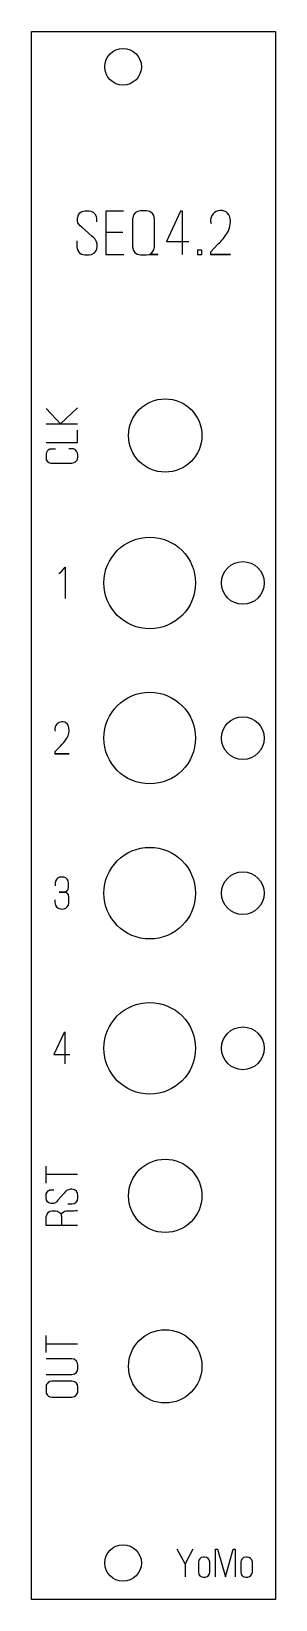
# Model space of a CAD drawing. Header units: millimetres. Extents: x 0 to 20, y 0 to 128.
import ezdxf

# ---------------------------------------------------------------- set-up
doc = ezdxf.new("R2010")
doc.units = ezdxf.units.MM
doc.layers.add('Contour', color=7, linetype='CONTINUOUS')
doc.layers.add('Engraving', color=7, linetype='CONTINUOUS')

msp = doc.modelspace()

# ---------------------------------------------------------------- linework, layer by layer
at = {"layer": 'Contour', "color": 7, "linetype": 'CONTINUOUS'}
for p, q in [((0, 0), (0, 128.4)), ((0, 128.4), (19.98, 128.4)), ((19.98, 128.4), (19.98, 0)), ((19.98, 0), (0, 0))]:
    msp.add_line(p, q, dxfattribs=at)
for centre, radius in [((7.5, 125.5), 1.5), ((10.95, 95.31), 3), ((9.68, 83.24), 3.75), ((17.3, 83.24), 1.75), ((9.68, 70.54), 3.75), ((17.3, 70.54), 1.75), ((9.68, 57.84), 3.75), ((17.3, 57.84), 1.75), ((9.68, 45.14), 3.75), ((17.3, 45.14), 1.75), ((10.95, 33.06), 3), ((10.95, 19.1), 3), ((7.5, 3), 1.5)]:
    msp.add_circle(centre, radius, dxfattribs=at)
at = {"layer": 'Engraving', "color": 7, "linetype": 'CONTINUOUS'}
for p, q in [((3.76541, 113.11679), (3.84929, 113.36843)), ((3.76541, 112.86514), (3.76541, 113.11679)), ((3.84929, 113.36843), (3.96113, 113.5362)), ((3.96113, 113.5362), (4.1289, 113.64804)), ((4.1289, 113.64804), (4.4085, 113.70396)), ((4.4085, 113.70396), (4.68811, 113.70396)), ((4.68811, 113.70396), (4.85587, 113.676)), ((4.85587, 113.676), (5.0516, 113.59212)), ((5.0516, 113.59212), (5.1914, 113.45231)), ((5.1914, 113.45231), (5.30324, 113.25659)), ((5.30324, 113.25659), (5.3312, 113.06087)), ((5.3312, 113.06087), (5.3312, 112.80922)), ((7.54048, 113.676), (6.08653, 113.676)), ((6.08653, 113.676), (6.08653, 110.125)), ((8.35141, 113.36843), (8.26753, 113.03291)), ((8.26753, 113.03291), (8.26753, 111.8306)), ((8.49121, 113.5362), (8.35141, 113.36843)), ((8.68694, 113.64804), (8.49121, 113.5362)), ((8.93858, 113.70396), (8.68694, 113.64804)), ((9.41391, 113.70396), (8.93858, 113.70396)), ((9.69352, 113.64804), (9.41391, 113.70396)), ((9.9172, 113.48028), (9.69352, 113.64804)), ((10.02905, 113.31251), (9.9172, 113.48028)), ((10.08497, 113.03291), (10.02905, 113.31251)), ((10.08497, 110.76809), (10.08497, 113.03291)), ((12.20991, 113.677), (11.06353, 111.1885)), ((12.34972, 113.677), (12.20991, 113.677)), ((12.34972, 110.126), (12.34972, 113.677)), ((3.79337, 112.72534), (3.76541, 112.86514)), ((3.84929, 112.64146), (3.79337, 112.72534)), ((3.98909, 112.47369), (3.84929, 112.64146)), ((4.1289, 112.36185), (3.98909, 112.47369)), ((4.93976, 111.63487), (4.1289, 112.36185)), ((7.48456, 111.94244), (6.08653, 111.94244)), ((8.26753, 111.8306), (8.26753, 110.76809)), ((3.70949, 111.24343), (3.70949, 110.76809)), ((3.70949, 110.76809), (3.76541, 110.51645)), ((3.76541, 110.51645), (3.90521, 110.29276)), ((5.10752, 111.49507), (4.93976, 111.63487)), ((5.21936, 111.38323), (5.10752, 111.49507)), ((5.16344, 110.2648), (5.3312, 110.48849)), ((5.3312, 111.15954), (5.21936, 111.38323)), ((5.38713, 110.96382), (5.3312, 111.15954)), ((5.3312, 110.48849), (5.38713, 110.76809)), ((5.38713, 110.76809), (5.38713, 110.96382)), ((8.26753, 110.76809), (8.35141, 110.46053)), ((8.35141, 110.46053), (8.46325, 110.29276)), ((9.86128, 110.2648), (10.02905, 110.51645)), ((10.02905, 110.51645), (10.08497, 110.76809)), ((11.06353, 111.1885), (12.88097, 111.1885)), ((13.94302, 110.49049), (13.57953, 110.49049)), ((13.57953, 110.49049), (13.57953, 110.127)), ((13.94302, 110.127), (13.94302, 110.49049)), ((15.28462, 110.99378), (14.64153, 110.32272)), ((3.90521, 110.29276), (4.10094, 110.15296)), ((4.10094, 110.15296), (4.38054, 110.09704)), ((4.38054, 110.09704), (4.71607, 110.09704)), ((4.71607, 110.09704), (4.9118, 110.125)), ((4.9118, 110.125), (5.16344, 110.2648)), ((6.08653, 110.125), (7.56844, 110.125)), ((8.46325, 110.29276), (8.65898, 110.15296)), ((8.65898, 110.15296), (8.93858, 110.09704)), ((8.93858, 110.09704), (9.41391, 110.09704)), ((9.41391, 110.09704), (9.66556, 110.125)), ((9.66556, 110.125), (9.86128, 110.2648)), ((9.66556, 110.125), (10.36457, 110.125)), ((10.36457, 110.125), (9.66556, 110.125)), ((13.57953, 110.127), (13.94302, 110.127)), ((14.64153, 110.32272), (14.64153, 110.127)), ((14.64153, 110.127), (16.2912, 110.127)), ((16.2912, 110.127), (14.64153, 110.127)), ((1.218, 97.53058), (2.3885, 96.27935)), ((2.3885, 96.27935), (3.781, 97.57094)), ((1.218, 96.27935), (3.781, 96.27935)), ((3.781, 94.74635), (3.781, 95.75541)), ((1.23818, 93.91814), (1.19782, 93.79706)), ((1.19782, 93.79706), (1.19782, 93.51452)), ((1.218, 94.74635), (3.781, 94.74635)), ((1.29872, 94.01905), (1.23818, 93.91814)), ((1.37945, 94.11995), (1.29872, 94.01905)), ((1.52072, 94.1805), (1.37945, 94.11995)), ((1.66198, 94.20068), (1.52072, 94.1805)), ((1.9647, 94.20068), (1.66198, 94.20068)), ((3.31683, 94.22086), (3.07466, 94.22086)), ((3.43792, 94.22086), (3.31683, 94.22086)), ((3.59937, 94.14013), (3.43792, 94.22086)), ((3.70028, 94.03923), (3.59937, 94.14013)), ((3.781, 93.87778), (3.70028, 94.03923)), ((3.80118, 93.73651), (3.781, 93.87778)), ((3.80118, 93.5347), (3.80118, 93.73651)), ((1.19782, 93.51452), (1.218, 93.33289)), ((1.218, 93.33289), (1.31891, 93.19162)), ((1.31891, 93.19162), (1.43999, 93.1109)), ((1.43999, 93.1109), (1.60144, 93.05035)), ((1.60144, 93.05035), (3.31683, 93.05035)), ((3.31683, 93.05035), (3.49846, 93.09072)), ((3.49846, 93.09072), (3.61955, 93.15126)), ((3.61955, 93.15126), (3.72046, 93.27235)), ((3.72046, 93.27235), (3.781, 93.37325)), ((3.781, 93.37325), (3.80118, 93.5347)), ((2.23835, 84.01747), (2.50071, 84.1991)), ((2.50071, 84.1991), (2.76306, 84.522)), ((2.76306, 84.522), (2.76306, 81.959)), ((2.36934, 69.88461), (1.90517, 69.40027)), ((1.90517, 69.40027), (1.90517, 69.259)), ((1.90517, 69.259), (3.09586, 69.259)), ((3.09586, 69.259), (1.90517, 69.259)), ((2.28843, 59.14218), (2.14717, 59.06146)), ((2.44988, 59.16236), (2.28843, 59.14218)), ((2.55079, 59.16236), (2.44988, 59.16236)), ((2.67187, 59.14218), (2.55079, 59.16236)), ((2.81314, 59.10182), (2.67187, 59.14218)), ((2.93423, 58.98073), (2.81314, 59.10182)), ((1.98572, 58.81928), (1.94535, 58.67802)), ((1.94535, 58.67802), (1.94535, 58.43584)), ((2.04626, 58.96055), (1.98572, 58.81928)), ((2.14717, 59.06146), (2.04626, 58.96055)), ((2.7526, 57.93131), (2.26825, 57.93131)), ((2.26825, 57.93131), (2.7526, 57.93131)), ((2.7526, 57.93131), (2.91405, 58.0524)), ((2.93423, 57.85059), (2.7526, 57.93131)), ((2.91405, 58.0524), (3.01495, 58.15331)), ((3.01495, 58.83946), (2.93423, 58.98073)), ((3.03513, 57.70932), (2.93423, 57.85059)), ((3.03513, 58.67802), (3.01495, 58.83946)), ((3.01495, 58.15331), (3.03513, 58.29457)), ((3.03513, 58.29457), (3.03513, 58.67802)), ((1.92517, 57.3057), (1.92517, 57.06353)), ((1.92517, 57.06353), (1.96554, 56.86172)), ((1.96554, 56.86172), (2.06644, 56.72045)), ((2.06644, 56.72045), (2.18753, 56.61954)), ((2.18753, 56.61954), (2.38934, 56.559)), ((2.38934, 56.559), (2.49024, 56.53882)), ((2.49024, 56.53882), (2.67187, 56.559)), ((2.67187, 56.559), (2.81314, 56.61954)), ((2.81314, 56.61954), (2.93423, 56.72045)), ((2.93423, 56.72045), (3.03513, 56.86172)), ((3.0755, 57.52769), (3.03513, 57.70932)), ((3.03513, 56.86172), (3.0755, 57.06353)), ((3.0755, 57.06353), (3.0755, 57.52769)), ((2.6726, 46.422), (1.84517, 44.62588)), ((2.7735, 46.422), (2.6726, 46.422)), ((2.7735, 43.859), (2.7735, 46.422)), ((1.84517, 44.62588), (3.15694, 44.62588)), ((1.218, 34.10917), (1.218, 35.50167)), ((3.781, 34.79533), (1.218, 34.79533)), ((1.27854, 33.36305), (1.37945, 33.46395)), ((1.37945, 33.46395), (1.52072, 33.54468)), ((1.52072, 33.54468), (1.66198, 33.56486)), ((1.66198, 33.56486), (1.84361, 33.56486)), ((2.79213, 33.40341), (2.69122, 33.28232)), ((2.87285, 33.48413), (2.79213, 33.40341)), ((3.0343, 33.56486), (2.87285, 33.48413)), ((3.17557, 33.60522), (3.0343, 33.56486)), ((3.31683, 33.60522), (3.17557, 33.60522)), ((3.51865, 33.56486), (3.31683, 33.60522)), ((3.68009, 33.44377), (3.51865, 33.56486)), ((3.781, 33.26214), (3.68009, 33.44377)), ((1.19782, 33.10069), (1.218, 33.22178)), ((1.19782, 32.89888), (1.19782, 33.10069)), ((1.23818, 32.69707), (1.19782, 32.89888)), ((1.218, 33.22178), (1.27854, 33.36305)), ((1.31891, 32.57598), (1.23818, 32.69707)), ((1.43999, 32.49526), (1.31891, 32.57598)), ((1.62162, 32.43472), (1.43999, 32.49526)), ((1.80325, 32.43472), (1.62162, 32.43472)), ((1.90416, 32.4549), (1.80325, 32.43472)), ((1.9647, 32.49526), (1.90416, 32.4549)), ((2.08579, 32.59617), (1.9647, 32.49526)), ((2.16651, 32.69707), (2.08579, 32.59617)), ((2.69122, 33.28232), (2.16651, 32.69707)), ((2.97376, 32.39435), (3.31683, 32.39435)), ((3.31683, 32.39435), (3.49846, 32.43472)), ((3.49846, 32.43472), (3.65991, 32.53562)), ((3.65991, 32.53562), (3.76082, 32.67689)), ((3.76082, 32.67689), (3.80118, 32.8787)), ((3.80118, 33.12087), (3.781, 33.26214)), ((3.80118, 32.8787), (3.80118, 33.12087)), ((1.218, 31.34487), (1.27854, 31.56687)), ((1.218, 30.61835), (1.218, 31.34487)), ((1.27854, 31.56687), (1.37945, 31.70813)), ((1.37945, 31.70813), (1.52072, 31.80904)), ((1.52072, 31.80904), (1.70235, 31.82922)), ((1.70235, 31.82922), (1.98488, 31.82922)), ((1.98488, 31.82922), (2.14633, 31.80904)), ((2.14633, 31.80904), (2.30778, 31.70813)), ((2.30778, 31.70813), (2.40869, 31.58705)), ((2.40869, 31.58705), (2.46923, 31.36506)), ((2.46923, 31.54669), (2.57013, 31.70813)), ((2.46923, 31.36506), (2.46923, 31.54669)), ((2.46923, 31.36506), (2.46923, 30.61835)), ((2.57013, 31.70813), (2.7114, 31.80904)), ((2.7114, 31.80904), (2.85267, 31.82922)), ((2.85267, 31.82922), (3.47828, 31.82922)), ((3.47828, 31.82922), (3.61955, 31.8494)), ((3.61955, 31.8494), (3.781, 31.86958)), ((3.781, 30.61835), (1.218, 30.61835)), ((1.217, 20.22117), (1.217, 21.61367)), ((3.78, 20.90733), (1.217, 20.90733)), ((3.29665, 19.71694), (1.218, 19.71694)), ((3.49846, 19.67658), (3.29665, 19.71694)), ((3.68009, 19.53531), (3.49846, 19.67658)), ((3.781, 19.35369), (3.68009, 19.53531)), ((3.80118, 19.19224), (3.781, 19.35369)), ((1.218, 18.42535), (3.29665, 18.42535)), ((3.29665, 18.42535), (3.53883, 18.4859)), ((3.53883, 18.4859), (3.65991, 18.56662)), ((3.65991, 18.56662), (3.76082, 18.72807)), ((3.76082, 18.72807), (3.80118, 18.92988)), ((3.80118, 18.92988), (3.80118, 19.19224)), ((1.218, 17.57705), (1.19782, 17.39542)), ((1.19782, 17.39542), (1.19782, 17.07252)), ((1.19782, 17.07252), (1.218, 16.91107)), ((1.27854, 17.67795), (1.218, 17.57705)), ((1.218, 16.91107), (1.29872, 16.7698)), ((1.35927, 17.77886), (1.27854, 17.67795)), ((1.29872, 16.7698), (1.39963, 16.6689)), ((1.52072, 17.85958), (1.35927, 17.77886)), ((1.68217, 17.89994), (1.52072, 17.85958)), ((3.31683, 17.89994), (1.68217, 17.89994)), ((3.53883, 17.8394), (3.31683, 17.89994)), ((3.51865, 16.62854), (3.63973, 16.70926)), ((3.70028, 17.71831), (3.53883, 17.8394)), ((3.63973, 16.70926), (3.72046, 16.81017)), ((3.781, 17.57705), (3.70028, 17.71831)), ((3.72046, 16.81017), (3.80118, 16.95143)), ((3.80118, 17.39542), (3.781, 17.57705)), ((3.80118, 17.07252), (3.80118, 17.39542)), ((3.80118, 16.95143), (3.80118, 17.07252)), ((1.39963, 16.6689), (1.52072, 16.60835)), ((1.52072, 16.60835), (1.68217, 16.58817)), ((1.68217, 16.58817), (2.48941, 16.58817)), ((2.48941, 16.58817), (3.31683, 16.58817)), ((3.31683, 16.58817), (3.51865, 16.62854)), ((12.56983, 2.93744), (11.92636, 4.135)), ((13.21329, 4.135), (12.56983, 2.93744)), ((15.05549, 1.865), (15.05549, 4.135)), ((15.05549, 4.135), (15.21635, 4.135)), ((15.21635, 4.135), (15.87769, 1.865)), ((15.87769, 1.865), (16.52116, 4.135)), ((16.52116, 4.135), (16.68202, 4.135)), ((16.68202, 4.135), (16.68202, 1.865)), ((12.56983, 2.93744), (12.56983, 1.865)), ((13.69624, 3.2413), (13.66049, 3.06256)), ((13.66049, 3.06256), (13.66049, 2.66933)), ((13.66049, 2.66933), (13.66049, 2.24035)), ((13.76773, 3.34854), (13.69624, 3.2413)), ((13.89285, 3.43791), (13.76773, 3.34854)), ((14.07159, 3.47366), (13.89285, 3.43791)), ((14.19671, 3.47366), (14.07159, 3.47366)), ((14.3397, 3.45579), (14.19671, 3.47366)), ((14.46482, 3.36642), (14.3397, 3.45579)), ((14.55419, 3.25917), (14.46482, 3.36642)), ((14.60781, 3.06256), (14.55419, 3.25917)), ((14.60781, 2.24035), (14.60781, 3.06256)), ((17.16424, 3.2413), (17.12849, 3.06256)), ((17.12849, 3.06256), (17.12849, 2.66933)), ((17.12849, 2.66933), (17.12849, 2.24035)), ((17.23573, 3.34854), (17.16424, 3.2413)), ((17.36085, 3.43791), (17.23573, 3.34854)), ((17.53959, 3.47366), (17.36085, 3.43791)), ((17.66471, 3.47366), (17.53959, 3.47366)), ((17.8077, 3.45579), (17.66471, 3.47366)), ((17.93282, 3.36642), (17.8077, 3.45579)), ((18.02219, 3.25917), (17.93282, 3.36642)), ((18.07581, 3.06256), (18.02219, 3.25917)), ((18.07581, 2.24035), (18.07581, 3.06256)), ((13.66049, 2.24035), (13.69624, 2.07949)), ((13.69624, 2.07949), (13.78561, 1.95437)), ((13.78561, 1.95437), (13.94647, 1.865)), ((13.94647, 1.865), (14.07159, 1.84713)), ((14.07159, 1.84713), (14.23246, 1.84713)), ((14.23246, 1.84713), (14.37545, 1.88287)), ((14.37545, 1.88287), (14.48269, 1.97224)), ((14.48269, 1.97224), (14.57206, 2.11524)), ((14.57206, 2.11524), (14.60781, 2.24035)), ((17.12849, 2.24035), (17.16424, 2.07949)), ((17.16424, 2.07949), (17.25361, 1.95437)), ((17.25361, 1.95437), (17.41447, 1.865)), ((17.41447, 1.865), (17.53959, 1.84713)), ((17.53959, 1.84713), (17.70046, 1.84713)), ((17.70046, 1.84713), (17.84345, 1.88287)), ((17.84345, 1.88287), (17.95069, 1.97224)), ((17.95069, 1.97224), (18.04006, 2.11524)), ((18.04006, 2.11524), (18.07581, 2.24035))]:
    msp.add_line(p, q, dxfattribs=at)
for centre, radius, start, end in [((15.47624, 112.9133), 0.81549, 103.5901, 197.25422), ((15.50255, 112.97144), 0.76617, 6.85332, 106.52541), ((14.56948, 112.81168), 1.71229, -32.62504, 8.43552), ((12.50752, 113.99288), 4.08741, 312.79903, 329.01325), ((2.50764, 71.27006), 0.5886, 103.5901, 197.25422), ((2.52663, 71.31203), 0.553, 6.85332, 106.52541), ((1.85317, 71.19672), 1.23587, -32.62504, 8.43552), ((0.36491, 72.04927), 2.95016, 312.79903, 329.01325)]:
    msp.add_arc(centre, radius, start, end, dxfattribs=at)

doc.saveas('drawing.dxf')
